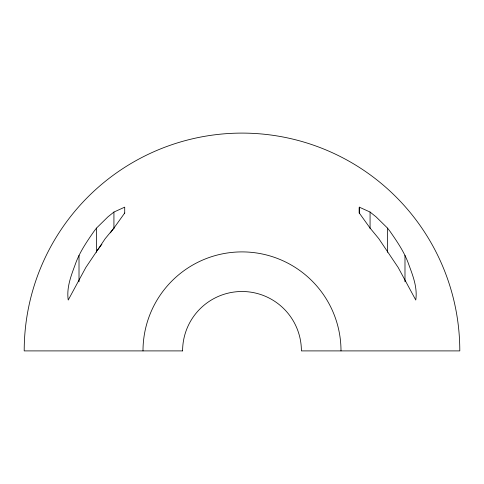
<?xml version="1.0" encoding="UTF-8"?>
<svg xmlns="http://www.w3.org/2000/svg" width="484" height="484" viewBox="0 0 484 484"><rect width="100%" height="100%" fill="white"/><g stroke="black" fill="none" stroke-linecap="round" stroke-linejoin="round"><path stroke-width="0.73" d="M359.297 213.244L359.285 207.152L370.072 212.052L376.056 216.844L387.533 228.115L390.08 231.443C396.838 241.195 403.632 251.075 407.927 262.207C412.35 274.428 417.704 286.722 415.774 300.038L398.144 267.44L378.803 238.672L370.072 228.079L359.285 213.014L359.297 207.969M124.715 213.184L124.715 207.152L113.928 212.052L107.944 216.844L96.467 228.115L93.92 231.443C87.162 241.195 80.368 251.075 76.073 262.207C71.65 274.428 66.296 286.722 68.226 300.038L85.856 267.44L105.197 238.672L113.928 228.079L124.715 213.014M97.435 250.228L101.894 244.245M110.364 232.871L113.928 228.079M404.987 255.419L404.987 281.803M387.533 228.115L387.533 252.291M370.072 212.052L370.072 228.569M359.285 207.152L359.285 213.184M113.928 212.052L113.928 228.569M96.467 228.115L96.467 252.291M79.013 255.419L79.013 281.803M142.998 350.9A99.002 99.002 0 0 1 242 251.898A99.002 99.002 0 0 1 341.002 350.9M182.601 350.9L24.2 350.9A217.8 217.8 0 0 1 242 133.1A217.8 217.8 0 0 1 459.8 350.9L301.399 350.9A59.399 59.399 0 0 0 242 291.501A59.399 59.399 0 0 0 182.601 350.9"/></g></svg>
